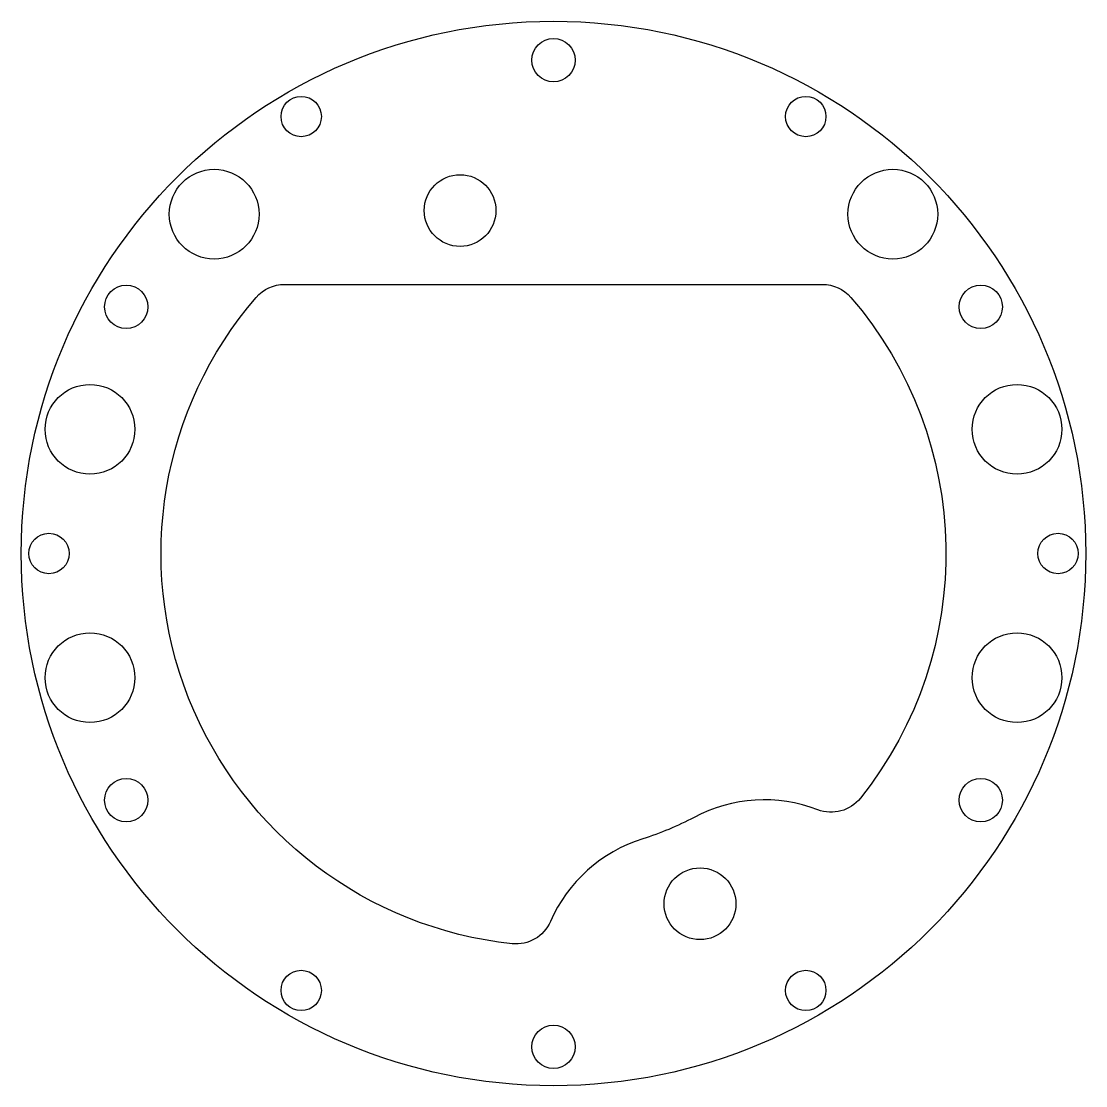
# Model space of a CAD drawing. Header units: inches. Extents: x -1.78 to 1.78, y -1.78 to 1.78.
import ezdxf

# ---------------------------------------------------------------- set-up
doc = ezdxf.new("R2010")
doc.units = ezdxf.units.IN
doc.header["$MEASUREMENT"] = 0

msp = doc.modelspace()

# ---------------------------------------------------------------- linework, layer by layer
msp.add_lwpolyline([(0.2983, -0.9545, 0.217055), (-0.0105, -1.2311, -0.326774), (-0.1382, -1.3052, -0.605013), (-0.9944, 0.8566, -0.218308), (-0.8997, 0.9), (0.8997, 0.9, -0.218308), (0.9944, 0.8566, -0.360525), (1.0263, -0.8182, -0.326774), (0.8839, -0.857, 0.217055), (0.4701, -0.8826, -0.046647)], format="xyb", close=True)
for centre, radius in [((0, 0), 1.78), ((0, 1.65), 0.0725), ((-0.8438, 1.4614), 0.0675), ((0.8437, 1.4614), 0.0675), ((-1.1349, 1.1349), 0.15), ((1.1349, 1.1349), 0.15), ((-0.3125, 1.147), 0.12), ((-1.4289, 0.825), 0.0725), ((1.4289, 0.825), 0.0725), ((-1.5503, 0.4154), 0.15), ((1.5503, 0.4154), 0.15), ((-1.6875, 0), 0.0675), ((1.6875, 0), 0.0675), ((-1.5503, -0.4154), 0.15), ((1.5503, -0.4154), 0.15), ((-1.4289, -0.825), 0.0725), ((1.4289, -0.825), 0.0725), ((0.49, -1.1715), 0.12), ((-0.8438, -1.4614), 0.0675), ((0.8437, -1.4614), 0.0675), ((0, -1.65), 0.0725)]:
    msp.add_circle(centre, radius)

doc.saveas('drawing.dxf')
